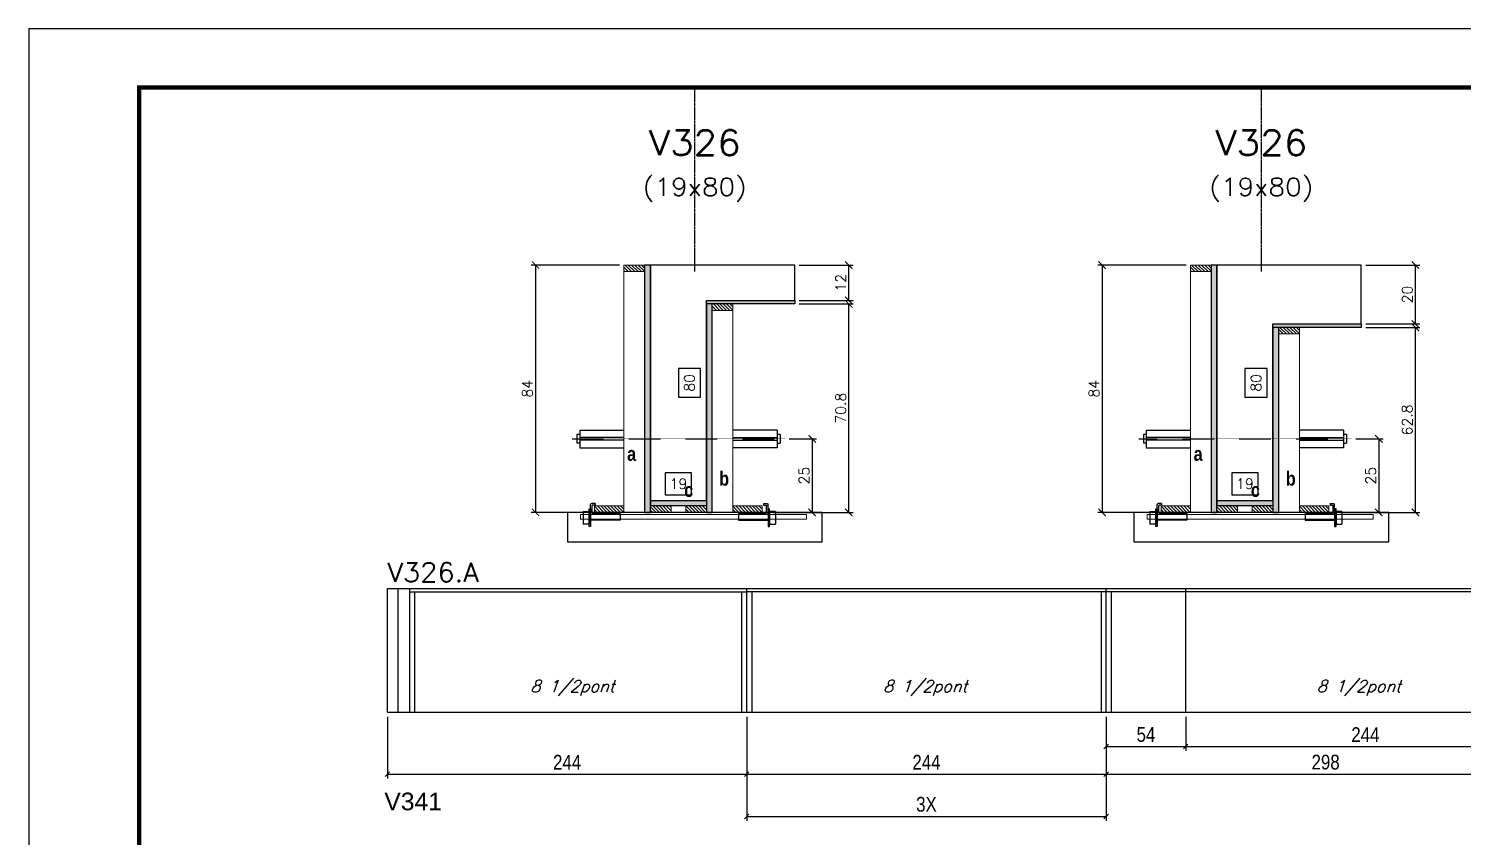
# Model space of a CAD drawing. Extents: x 137137 to 143418, y 10464 to 34486.
# Drawn here: x 141892 to 142866, y 17857 to 18406 of the extents above; entities that cross this region are included whole.
import ezdxf
from ezdxf.enums import TextEntityAlignment as Align

# ---------------------------------------------------------------- set-up
doc = ezdxf.new("R2010")
doc.units = 0
doc.linetypes.add('DASHED', pattern=[0.75, 0.5, -0.25])
doc.linetypes.add('HIDDEN', pattern=[0.375, 0.25, -0.125])
for name, color, linetype in [('5', 5, 'Continuous'), ('barrote', 251, 'Continuous'), ('COTA', 241, 'Continuous'), ('Cota Seção (2x)', 4, 'Continuous'), ('detalhes', 4, 'Continuous'), ('Painéis', 200, 'Continuous'), ('presilha', 1, 'Continuous'), ('SARR_2.2x7', 40, 'Continuous'), ('SARR_3.5x7', 81, 'Continuous'), ('TENSOR', 3, 'Continuous'), ('texto', 7, 'Continuous'), ('Texto de Titulo', 7, 'Continuous'), ('Texto Qtd Sarr', 242, 'Continuous')]:
    doc.layers.add(name, color=color, linetype=linetype)
for name, color, linetype, lineweight in [('CONCRETO', 251, 'Continuous', 25), ('Folhas', 255, 'Continuous', 9), ('Hachura', 251, 'Continuous', 9), ('Madeira', 126, 'Continuous', 18), ('SARRAFO DE PRESSAO', 251, 'DASHED', 9), ('SCO-___-LAJ', 2, 'Continuous', 0), ('Texto Seção', 7, 'Continuous', 15)]:
    doc.layers.add(name, color=color, linetype=linetype, lineweight=lineweight)
doc.layers.add('Laje_Perimetro', color=7, linetype='Continuous', plot=False)
doc.styles.add('COTA TECNICA', font='techl___.ttf', dxfattribs={"height": 10})
doc.styles.add('REGUA-120', font='ROMANS.shx', dxfattribs={"height": 15})
doc.styles.add('Romans', font='romans.shx')
doc.styles.get("Standard").update_dxf_attribs({"font": 'arial.ttf'})
doc.styles.add('TECNICA', font='techb___.ttf', dxfattribs={"height": 10})
doc.dimstyles.new('Cota Seção (2x)', dxfattribs={"dimtxt": 7, "dimasz": 5, "dimexe": 3, "dimexo": 3, "dimgap": 2, "dimtad": 3, "dimdec": 1, "dimlfac": 0.5, "dimzin": 12, "dimdsep": 46, "dimtxsty": 'Romans', "dimblk": 'ARCHTICK', "dimcen": 0, "dimclrd": 4, "dimclre": 4, "dimclrt": 1, "dimadec": 1, "dimazin": 3, "dimtfac": 1, "dimtdec": 1, "dimtmove": 0, "dimatfit": 3, "dimldrblk": 'OBLIQUE', "dimfxl": 1, "dimtolj": 1, "dimtzin": 12, "dimarcsym": 0})
doc.dimstyles.new('Cota Seção interna', dxfattribs={"dimtxt": 7, "dimasz": 6, "dimexe": 0.18, "dimexo": 2, "dimgap": -4, "dimtad": 3, "dimdec": 1, "dimlfac": 0.5, "dimzin": 12, "dimdsep": 46, "dimtxsty": 'Romans', "dimblk": 'ARCHTICK', "dimcen": 0.09, "dimse1": 1, "dimse2": 1, "dimsd1": 1, "dimsd2": 1, "dimclrd": 180, "dimclre": 5, "dimclrt": 1, "dimadec": 0, "dimazin": 3, "dimtfac": 1, "dimtdec": 1, "dimtofl": 0, "dimtmove": 0, "dimatfit": 3, "dimldrblk": 'ARCHTICK', "dimfxl": 1, "dimtolj": 1, "dimtzin": 0, "dimarcsym": 0})
doc.dimstyles.new('PAINEL', dxfattribs={"dimtxt": 10, "dimasz": 3, "dimexe": 3, "dimexo": 3, "dimgap": 3, "dimtad": 1, "dimdec": 1, "dimzin": 12, "dimdsep": 46, "dimtxsty": 'COTA TECNICA', "dimblk1": 'OBLIQUE', "dimblk2": 'OBLIQUE', "dimsah": 1, "dimcen": 0.9, "dimclrd": 4, "dimclre": 4, "dimclrt": 240, "dimadec": 1, "dimazin": 3, "dimtfac": 1, "dimtdec": 1, "dimtmove": 0, "dimatfit": 3, "dimfxl": 1, "dimtolj": 1, "dimtzin": 12, "dimarcsym": 0})

# ---------------------------------------------------------------- blocks, each defined once
blk = doc.blocks.new('9999999999')
at = {"layer": 'Folhas'}
blk.add_lwpolyline([(98138.98, 34190.21), (99623.98, 34190.21), (99623.98, 35240.21), (98138.98, 35240.21)], close=True, dxfattribs=at)
at = {"layer": 'Folhas', "color": 30, "const_width": 3}
blk.add_lwpolyline([(98213.98, 34230.21), (99583.98, 34230.21), (99583.98, 35200.21), (98213.98, 35200.21)], close=True, dxfattribs=at)
blk = doc.blocks.new('_Oblique')
at = {"color": 0, "linetype": 'ByBlock', "lineweight": -2}
blk.add_line((-0.5, -0.5), (0.5, 0.5), dxfattribs=at)
blk = doc.blocks.new('*D2259')
at = {"layer": 'COTA', "color": 4, "lineweight": -2, "ltscale": 25, "transparency": 16777216}
for p, q in [((142135.86, 17938.39), (142135.86, 17896.41)), ((142379.86, 17938.39), (142379.86, 17896.41)), ((142135.86, 17899.41), (142379.86, 17899.41))]:
    blk.add_line(p, q, dxfattribs=at)
at = {"layer": 'Defpoints', "color": 0, "ltscale": 25, "transparency": 16777216}
for p in [(142135.86, 17941.39), (142379.86, 17941.39), (142379.86, 17899.41)]:
    blk.add_point(p, dxfattribs=at)
at = {"layer": 'COTA', "color": 4, "lineweight": -2, "ltscale": 25, "transparency": 16777216, "xscale": 3, "yscale": 3, "zscale": 3, "rotation": 180}
blk.add_blockref('_Oblique', (142135.86, 17899.41), dxfattribs=at)
at = {"layer": 'COTA', "color": 4, "lineweight": -2, "ltscale": 25, "transparency": 16777216, "xscale": 3, "yscale": 3, "zscale": 3}
blk.add_blockref('_Oblique', (142379.86, 17899.41), dxfattribs=at)
at = {"layer": 'COTA', "color": 240, "ltscale": 25, "transparency": 16777216, "insert": (142257.86, 17907.49), "char_height": 10, "attachment_point": 5, "style": 'COTA TECNICA'}
blk.add_mtext('\\A1;244', dxfattribs=at)
blk = doc.blocks.new('*D2260')
at = {"layer": 'COTA', "color": 4, "lineweight": -2, "ltscale": 25, "transparency": 16777216}
for p, q in [((142379.86, 17938.39), (142379.86, 17896.41)), ((142623.86, 17938.39), (142623.86, 17896.41)), ((142379.86, 17899.41), (142623.86, 17899.41))]:
    blk.add_line(p, q, dxfattribs=at)
at = {"layer": 'Defpoints', "color": 0, "ltscale": 25, "transparency": 16777216}
for p in [(142379.86, 17941.39), (142623.86, 17941.39), (142623.86, 17899.41)]:
    blk.add_point(p, dxfattribs=at)
at = {"layer": 'COTA', "color": 4, "lineweight": -2, "ltscale": 25, "transparency": 16777216, "xscale": 3, "yscale": 3, "zscale": 3, "rotation": 180}
blk.add_blockref('_Oblique', (142379.86, 17899.41), dxfattribs=at)
at = {"layer": 'COTA', "color": 4, "lineweight": -2, "ltscale": 25, "transparency": 16777216, "xscale": 3, "yscale": 3, "zscale": 3}
blk.add_blockref('_Oblique', (142623.86, 17899.41), dxfattribs=at)
at = {"layer": 'COTA', "color": 240, "ltscale": 25, "transparency": 16777216, "insert": (142501.86, 17907.49), "char_height": 10, "attachment_point": 5, "style": 'COTA TECNICA'}
blk.add_mtext('\\A1;244', dxfattribs=at)
blk = doc.blocks.new('*D2229')
at = {"layer": 'COTA', "color": 4, "lineweight": -2, "ltscale": 25, "transparency": 16777216}
for p, q in [((142677.86, 17938.39), (142677.86, 17915.16)), ((142921.86, 17938.39), (142921.86, 17915.16)), ((142677.86, 17918.16), (142921.86, 17918.16))]:
    blk.add_line(p, q, dxfattribs=at)
at = {"layer": 'Defpoints', "color": 0, "ltscale": 25, "transparency": 16777216}
for p in [(142677.86, 17941.39), (142921.86, 17941.39), (142921.86, 17918.16)]:
    blk.add_point(p, dxfattribs=at)
at = {"layer": 'COTA', "color": 4, "lineweight": -2, "ltscale": 25, "transparency": 16777216, "xscale": 3, "yscale": 3, "zscale": 3, "rotation": 180}
blk.add_blockref('_Oblique', (142677.86, 17918.16), dxfattribs=at)
at = {"layer": 'COTA', "color": 4, "lineweight": -2, "ltscale": 25, "transparency": 16777216, "xscale": 3, "yscale": 3, "zscale": 3}
blk.add_blockref('_Oblique', (142921.86, 17918.16), dxfattribs=at)
at = {"layer": 'COTA', "color": 240, "ltscale": 25, "transparency": 16777216, "insert": (142799.86, 17926.24), "char_height": 10, "attachment_point": 5, "style": 'COTA TECNICA'}
blk.add_mtext('\\A1;244', dxfattribs=at)
blk = doc.blocks.new('*D2262')
at = {"layer": 'COTA', "color": 4, "lineweight": -2, "ltscale": 25, "transparency": 16777216}
for p, q in [((142623.86, 17938.39), (142623.86, 17915.16)), ((142677.86, 17938.39), (142677.86, 17915.16)), ((142623.86, 17918.16), (142677.86, 17918.16))]:
    blk.add_line(p, q, dxfattribs=at)
at = {"layer": 'Defpoints', "color": 0, "ltscale": 25, "transparency": 16777216}
for p in [(142623.86, 17941.39), (142677.86, 17941.39), (142677.86, 17918.16)]:
    blk.add_point(p, dxfattribs=at)
at = {"layer": 'COTA', "color": 4, "lineweight": -2, "ltscale": 25, "transparency": 16777216, "xscale": 3, "yscale": 3, "zscale": 3, "rotation": 180}
blk.add_blockref('_Oblique', (142623.86, 17918.16), dxfattribs=at)
at = {"layer": 'COTA', "color": 4, "lineweight": -2, "ltscale": 25, "transparency": 16777216, "xscale": 3, "yscale": 3, "zscale": 3}
blk.add_blockref('_Oblique', (142677.86, 17918.16), dxfattribs=at)
at = {"layer": 'COTA', "color": 240, "ltscale": 25, "transparency": 16777216, "insert": (142650.86, 17926.27), "char_height": 10, "attachment_point": 5, "style": 'COTA TECNICA'}
blk.add_mtext('\\A1;54', dxfattribs=at)
blk = doc.blocks.new('_ArchTick')
at = {"color": 0, "linetype": 'ByBlock', "const_width": 0.15}
blk.add_lwpolyline([(-0.5, -0.5), (0.5, 0.5)], dxfattribs=at)
blk = doc.blocks.new('*D2230')
at = {"layer": 'COTA', "color": 4, "lineweight": -2, "transparency": 16777216}
for p, q in [((142415.41, 18218.76), (142452.12, 18218.76)), ((142449.12, 18077.16), (142449.12, 18218.76)), ((142397.81, 18077.16), (142452.12, 18077.16))]:
    blk.add_line(p, q, dxfattribs=at)
at = {"layer": 'Defpoints', "color": 0, "transparency": 16777216}
for p in [(142412.41, 18218.76), (142449.12, 18218.76), (142394.81, 18077.16)]:
    blk.add_point(p, dxfattribs=at)
at = {"layer": 'COTA', "color": 4, "lineweight": -2, "transparency": 16777216, "xscale": 5, "yscale": 5, "zscale": 5}
for p, rotation in [((142449.12, 18218.76), 90), ((142449.12, 18077.16), 270)]:
    blk.add_blockref('_ArchTick', p, dxfattribs=dict(at, rotation=rotation))
at = {"layer": 'COTA', "color": 1, "transparency": 16777216, "insert": (142443.62, 18147.96), "char_height": 7, "attachment_point": 5, "rotation": 90, "style": 'Romans'}
blk.add_mtext('\\A1;70.8', dxfattribs=at)
blk = doc.blocks.new('*D2231')
at = {"layer": 'COTA', "color": 4, "lineweight": -2, "transparency": 16777216}
for p, q in [((142415.41, 18245.16), (142452.12, 18245.16)), ((142449.12, 18221.16), (142449.12, 18245.16)), ((142415.41, 18221.16), (142452.12, 18221.16))]:
    blk.add_line(p, q, dxfattribs=at)
at = {"layer": 'Defpoints', "color": 0, "transparency": 16777216}
for p in [(142412.41, 18245.16), (142449.12, 18245.16), (142412.41, 18221.16)]:
    blk.add_point(p, dxfattribs=at)
at = {"layer": 'COTA', "color": 4, "lineweight": -2, "transparency": 16777216, "xscale": 5, "yscale": 5, "zscale": 5}
for p, rotation in [((142449.12, 18245.16), 90), ((142449.12, 18221.16), 270)]:
    blk.add_blockref('_ArchTick', p, dxfattribs=dict(at, rotation=rotation))
at = {"layer": 'COTA', "color": 1, "transparency": 16777216, "insert": (142443.62, 18233.16), "char_height": 7, "attachment_point": 5, "rotation": 90, "style": 'Romans'}
blk.add_mtext('\\A1;12', dxfattribs=at)
blk = doc.blocks.new('*D2232')
at = {"layer": 'Cota Seção (2x)', "color": 180, "lineweight": -2, "transparency": 16777216}
for p, q in [((142348.41, 18174.83), (142333.41, 18174.83)), ((142333.41, 18174.83), (142333.41, 18155.49)), ((142348.41, 18155.49), (142348.41, 18174.83)), ((142333.41, 18155.49), (142348.41, 18155.49))]:
    blk.add_line(p, q, dxfattribs=at)
at = {"layer": 'Defpoints', "color": 0, "transparency": 16777216}
for p in [(142352.41, 18245.16), (142352.41, 18245.16), (142352.41, 18085.16)]:
    blk.add_point(p, dxfattribs=at)
at = {"layer": 'Cota Seção (2x)', "color": 1, "transparency": 16777216, "insert": (142340.91, 18165.16), "char_height": 7, "attachment_point": 5, "rotation": 90, "style": 'Romans'}
blk.add_mtext('\\A1;80', dxfattribs=at)
blk = doc.blocks.new('PRESILHA METÁLICA 1')
at = {"layer": 'presilha'}
for p, q in [((6, 15.5), (7.5, 15.5)), ((6, -2.5), (6, 15.5)), ((7.5, 10.6), (7.5, 19.9)), ((7.5, 15.5), (7.5, -2.5)), ((12, 21), (8.6, 21)), ((9, 11.6), (9, 18.9)), ((12, 19.5), (9.6, 19.5)), ((12, 21), (12, 19.5)), ((0, 13), (6, 13)), ((0, 13), (0, 0)), ((6, 0), (0, 0)), ((6, 13), (6, 0)), ((37.5, 4.1), (7.5, 4.1)), ((37.5, 11), (9.6, 11)), ((37.5, 11), (37.5, 4.1)), ((7.5, -2.5), (6, -2.5))]:
    blk.add_line(p, q, dxfattribs=at)
for centre, radius, start, end in [((8.6, 19.9), 1.14, 90, 180), ((9.6, 18.9), 0.57, 90, 180), ((9.6, 11.6), 0.57, 180, 270)]:
    blk.add_arc(centre, radius, start, end, dxfattribs=at)
blk = doc.blocks.new('*D2233')
at = {"layer": 'Cota Seção (2x)', "color": 180, "lineweight": -2, "transparency": 16777216}
for p, q in [((142342.41, 18104.16), (142324.41, 18104.16)), ((142324.41, 18104.16), (142324.41, 18089.16)), ((142342.41, 18089.16), (142342.41, 18104.16)), ((142324.41, 18089.16), (142342.41, 18089.16))]:
    blk.add_line(p, q, dxfattribs=at)
at = {"layer": 'Defpoints', "color": 0, "transparency": 16777216}
for p in [(142314.41, 18077.16), (142352.41, 18085.16), (142352.41, 18077.16)]:
    blk.add_point(p, dxfattribs=at)
at = {"layer": 'Cota Seção (2x)', "color": 1, "transparency": 16777216, "insert": (142333.41, 18096.66), "char_height": 7, "attachment_point": 5, "style": 'Romans'}
blk.add_mtext('\\A1;19', dxfattribs=at)
blk = doc.blocks.new('*D2234')
at = {"layer": 'COTA', "color": 4, "lineweight": -2, "transparency": 16777216}
for p, q in [((142293.41, 18245.16), (142233.43, 18245.16)), ((142236.43, 18245.16), (142236.43, 18077.16)), ((142293.41, 18077.16), (142233.43, 18077.16))]:
    blk.add_line(p, q, dxfattribs=at)
at = {"layer": 'Defpoints', "color": 0, "transparency": 16777216}
for p in [(142296.41, 18245.16), (142236.43, 18077.16), (142296.41, 18077.16)]:
    blk.add_point(p, dxfattribs=at)
at = {"layer": 'COTA', "color": 4, "lineweight": -2, "transparency": 16777216, "xscale": 5, "yscale": 5, "zscale": 5}
for p, rotation in [((142236.43, 18245.16), 90), ((142236.43, 18077.16), 270)]:
    blk.add_blockref('_ArchTick', p, dxfattribs=dict(at, rotation=rotation))
at = {"layer": 'COTA', "color": 1, "transparency": 16777216, "insert": (142230.93, 18161.16), "char_height": 7, "attachment_point": 5, "rotation": 90, "style": 'Romans'}
blk.add_mtext('\\A1;84', dxfattribs=at)
blk = doc.blocks.new('*D2235')
at = {"layer": 'COTA', "color": 4, "lineweight": -2, "transparency": 16777216}
for p, q in [((142408.71, 18127.13), (142427.26, 18127.13)), ((142424.26, 18127.13), (142424.26, 18077.16)), ((142408.71, 18077.16), (142427.26, 18077.16))]:
    blk.add_line(p, q, dxfattribs=at)
at = {"layer": 'Defpoints', "color": 0, "transparency": 16777216}
for p in [(142405.71, 18127.13), (142405.71, 18077.16), (142424.26, 18077.16)]:
    blk.add_point(p, dxfattribs=at)
at = {"layer": 'COTA', "color": 4, "lineweight": -2, "transparency": 16777216, "xscale": 5, "yscale": 5, "zscale": 5}
for p, rotation in [((142424.26, 18127.13), 90), ((142424.26, 18077.16), 270)]:
    blk.add_blockref('_ArchTick', p, dxfattribs=dict(at, rotation=rotation))
at = {"layer": 'COTA', "color": 1, "transparency": 16777216, "insert": (142418.76, 18102.15), "char_height": 7, "attachment_point": 5, "rotation": 90, "style": 'Romans'}
blk.add_mtext('\\A1;25', dxfattribs=at)
blk = doc.blocks.new('titulo1')
at = {"layer": 'Defpoints', "color": 252, "linetype": 'HIDDEN', "ltscale": 2}
blk.add_line((0, 0), (0, 125), dxfattribs=at)
at = {"layer": 'Defpoints', "style": 'Romans', "oblique": 15}
blk.add_attdef('FOLHA', text='', height=10, dxfattribs=at).set_placement((0, 15.58), align=Align.MIDDLE_CENTER)
at = {"layer": 'Texto Qtd Sarr', "color": 3, "style": 'Romans', "oblique": 15}
for tag, height, p in [('TITULO', 17, (0, 71.45)), ('SEÇÃO', 12, (0, 41.55))]:
    blk.add_attdef(tag, text='', height=height, dxfattribs=at).set_placement(p, align=Align.MIDDLE_CENTER)
blk = doc.blocks.new('*D2236')
at = {"layer": 'COTA', "color": 4, "lineweight": -2, "transparency": 16777216}
for p, q in [((142800.1, 18202.76), (142836.82, 18202.76)), ((142833.82, 18077.16), (142833.82, 18202.76)), ((142782.5, 18077.16), (142836.82, 18077.16))]:
    blk.add_line(p, q, dxfattribs=at)
at = {"layer": 'Defpoints', "color": 0, "transparency": 16777216}
for p in [(142797.1, 18202.76), (142833.82, 18202.76), (142779.5, 18077.16)]:
    blk.add_point(p, dxfattribs=at)
at = {"layer": 'COTA', "color": 4, "lineweight": -2, "transparency": 16777216, "xscale": 5, "yscale": 5, "zscale": 5}
for p, rotation in [((142833.82, 18202.76), 90), ((142833.82, 18077.16), 270)]:
    blk.add_blockref('_ArchTick', p, dxfattribs=dict(at, rotation=rotation))
at = {"layer": 'COTA', "color": 1, "transparency": 16777216, "insert": (142828.32, 18139.96), "char_height": 7, "attachment_point": 5, "rotation": 90, "style": 'Romans'}
blk.add_mtext('\\A1;62.8', dxfattribs=at)
blk = doc.blocks.new('*D2237')
at = {"layer": 'COTA', "color": 4, "lineweight": -2, "transparency": 16777216}
for p, q in [((142800.1, 18245.16), (142836.82, 18245.16)), ((142833.82, 18205.16), (142833.82, 18245.16)), ((142800.1, 18205.16), (142836.82, 18205.16))]:
    blk.add_line(p, q, dxfattribs=at)
at = {"layer": 'Defpoints', "color": 0, "transparency": 16777216}
for p in [(142797.1, 18245.16), (142833.82, 18245.16), (142797.1, 18205.16)]:
    blk.add_point(p, dxfattribs=at)
at = {"layer": 'COTA', "color": 4, "lineweight": -2, "transparency": 16777216, "xscale": 5, "yscale": 5, "zscale": 5}
for p, rotation in [((142833.82, 18245.16), 90), ((142833.82, 18205.16), 270)]:
    blk.add_blockref('_ArchTick', p, dxfattribs=dict(at, rotation=rotation))
at = {"layer": 'COTA', "color": 1, "transparency": 16777216, "insert": (142828.32, 18225.16), "char_height": 7, "attachment_point": 5, "rotation": 90, "style": 'Romans'}
blk.add_mtext('\\A1;20', dxfattribs=at)
blk = doc.blocks.new('*D2238')
at = {"layer": 'Cota Seção (2x)', "color": 180, "lineweight": -2, "transparency": 16777216}
for p, q in [((142733.1, 18174.83), (142718.1, 18174.83)), ((142718.1, 18174.83), (142718.1, 18155.49)), ((142733.1, 18155.49), (142733.1, 18174.83)), ((142718.1, 18155.49), (142733.1, 18155.49))]:
    blk.add_line(p, q, dxfattribs=at)
at = {"layer": 'Defpoints', "color": 0, "transparency": 16777216}
for p in [(142737.1, 18245.16), (142737.1, 18245.16), (142737.1, 18085.16)]:
    blk.add_point(p, dxfattribs=at)
at = {"layer": 'Cota Seção (2x)', "color": 1, "transparency": 16777216, "insert": (142725.6, 18165.16), "char_height": 7, "attachment_point": 5, "rotation": 90, "style": 'Romans'}
blk.add_mtext('\\A1;80', dxfattribs=at)
blk = doc.blocks.new('*D2239')
at = {"layer": 'Cota Seção (2x)', "color": 180, "lineweight": -2, "transparency": 16777216}
for p, q in [((142727.1, 18104.16), (142709.1, 18104.16)), ((142709.1, 18104.16), (142709.1, 18089.16)), ((142727.1, 18089.16), (142727.1, 18104.16)), ((142709.1, 18089.16), (142727.1, 18089.16))]:
    blk.add_line(p, q, dxfattribs=at)
at = {"layer": 'Defpoints', "color": 0, "transparency": 16777216}
for p in [(142699.1, 18077.16), (142737.1, 18085.16), (142737.1, 18077.16)]:
    blk.add_point(p, dxfattribs=at)
at = {"layer": 'Cota Seção (2x)', "color": 1, "transparency": 16777216, "insert": (142718.1, 18096.66), "char_height": 7, "attachment_point": 5, "style": 'Romans'}
blk.add_mtext('\\A1;19', dxfattribs=at)
blk = doc.blocks.new('*D2240')
at = {"layer": 'COTA', "color": 4, "lineweight": -2, "transparency": 16777216}
for p, q in [((142678.1, 18245.16), (142618.13, 18245.16)), ((142621.13, 18245.16), (142621.13, 18077.16)), ((142678.1, 18077.16), (142618.13, 18077.16))]:
    blk.add_line(p, q, dxfattribs=at)
at = {"layer": 'Defpoints', "color": 0, "transparency": 16777216}
for p in [(142681.1, 18245.16), (142621.13, 18077.16), (142681.1, 18077.16)]:
    blk.add_point(p, dxfattribs=at)
at = {"layer": 'COTA', "color": 4, "lineweight": -2, "transparency": 16777216, "xscale": 5, "yscale": 5, "zscale": 5}
for p, rotation in [((142621.13, 18245.16), 90), ((142621.13, 18077.16), 270)]:
    blk.add_blockref('_ArchTick', p, dxfattribs=dict(at, rotation=rotation))
at = {"layer": 'COTA', "color": 1, "transparency": 16777216, "insert": (142615.63, 18161.16), "char_height": 7, "attachment_point": 5, "rotation": 90, "style": 'Romans'}
blk.add_mtext('\\A1;84', dxfattribs=at)
blk = doc.blocks.new('*D2241')
at = {"layer": 'COTA', "color": 4, "lineweight": -2, "transparency": 16777216}
for p, q in [((142793.4, 18127.13), (142811.96, 18127.13)), ((142808.96, 18127.13), (142808.96, 18077.16)), ((142793.4, 18077.16), (142811.96, 18077.16))]:
    blk.add_line(p, q, dxfattribs=at)
at = {"layer": 'Defpoints', "color": 0, "transparency": 16777216}
for p in [(142790.4, 18127.13), (142790.4, 18077.16), (142808.96, 18077.16)]:
    blk.add_point(p, dxfattribs=at)
at = {"layer": 'COTA', "color": 4, "lineweight": -2, "transparency": 16777216, "xscale": 5, "yscale": 5, "zscale": 5}
for p, rotation in [((142808.96, 18127.13), 90), ((142808.96, 18077.16), 270)]:
    blk.add_blockref('_ArchTick', p, dxfattribs=dict(at, rotation=rotation))
at = {"layer": 'COTA', "color": 1, "transparency": 16777216, "insert": (142803.46, 18102.15), "char_height": 7, "attachment_point": 5, "rotation": 90, "style": 'Romans'}
blk.add_mtext('\\A1;25', dxfattribs=at)
blk = doc.blocks.new('*D2242')
at = {"layer": 'COTA', "color": 4, "lineweight": -2, "ltscale": 25, "transparency": 16777216}
for p, q in [((142379.86, 17938.39), (142379.86, 17867.66)), ((142623.86, 17938.39), (142623.86, 17867.66)), ((142379.86, 17870.66), (142623.86, 17870.66))]:
    blk.add_line(p, q, dxfattribs=at)
at = {"layer": 'Defpoints', "color": 0, "ltscale": 25, "transparency": 16777216}
for p in [(142379.86, 17941.39), (142623.86, 17941.39), (142623.86, 17870.66)]:
    blk.add_point(p, dxfattribs=at)
at = {"layer": 'COTA', "color": 4, "lineweight": -2, "ltscale": 25, "transparency": 16777216, "xscale": 3, "yscale": 3, "zscale": 3, "rotation": 180}
blk.add_blockref('_Oblique', (142379.86, 17870.66), dxfattribs=at)
at = {"layer": 'COTA', "color": 4, "lineweight": -2, "ltscale": 25, "transparency": 16777216, "xscale": 3, "yscale": 3, "zscale": 3}
blk.add_blockref('_Oblique', (142623.86, 17870.66), dxfattribs=at)
at = {"layer": 'COTA', "color": 240, "ltscale": 25, "transparency": 16777216, "insert": (142501.86, 17878.88), "char_height": 10, "attachment_point": 5, "style": 'COTA TECNICA'}
blk.add_mtext('\\A1;3X', dxfattribs=at)
blk = doc.blocks.new('*D2243')
at = {"layer": 'COTA', "color": 4, "lineweight": -2, "ltscale": 25, "transparency": 16777216}
for p, q in [((142623.86, 17938.39), (142623.86, 17896.41)), ((142921.86, 17938.39), (142921.86, 17896.41)), ((142623.86, 17899.41), (142921.86, 17899.41))]:
    blk.add_line(p, q, dxfattribs=at)
at = {"layer": 'Defpoints', "color": 0, "ltscale": 25, "transparency": 16777216}
for p in [(142623.86, 17941.39), (142921.86, 17941.39), (142921.86, 17899.41)]:
    blk.add_point(p, dxfattribs=at)
at = {"layer": 'COTA', "color": 4, "lineweight": -2, "ltscale": 25, "transparency": 16777216, "xscale": 3, "yscale": 3, "zscale": 3, "rotation": 180}
blk.add_blockref('_Oblique', (142623.86, 17899.41), dxfattribs=at)
at = {"layer": 'COTA', "color": 4, "lineweight": -2, "ltscale": 25, "transparency": 16777216, "xscale": 3, "yscale": 3, "zscale": 3}
blk.add_blockref('_Oblique', (142921.86, 17899.41), dxfattribs=at)
at = {"layer": 'COTA', "color": 240, "ltscale": 25, "transparency": 16777216, "insert": (142772.86, 17907.52), "char_height": 10, "attachment_point": 5, "style": 'COTA TECNICA'}
blk.add_mtext('\\A1;298', dxfattribs=at)

msp = doc.modelspace()

# ---------------------------------------------------------------- hatches: boundary and pattern name
at = {"layer": 'Hachura'}
h = msp.add_hatch(dxfattribs=at)
h.set_pattern_fill('ANSI31', color=256, scale=0.5, angle=270, style=0)
h.set_pattern_definition([(315, (165202.2259, 9937.5176), (1.12253202, 1.12253202), [])])
h.paths.add_polyline_path([(142296.41, 18240.76), (142296.41, 18245.16), (142310.41, 18245.16), (142310.41, 18240.76)])
h = msp.add_hatch(color=256, dxfattribs=at)
h.dxf.hatch_style = 1
h.paths.add_polyline_path([(142314.41, 18245.16), (142310.41, 18245.16), (142310.41, 18077.16), (142314.41, 18077.16)])
h = msp.add_hatch(dxfattribs=at)
h.set_pattern_fill('ANSI31', color=256, scale=0.5, angle=270, style=0)
h.set_pattern_definition([(315, (165586.9185, 9937.5176), (1.12253202, 1.12253202), [])])
h.paths.add_polyline_path([(142681.1, 18240.76), (142681.1, 18245.16), (142695.1, 18245.16), (142695.1, 18240.76)])
h = msp.add_hatch(color=256, dxfattribs=at)
h.dxf.hatch_style = 1
h.paths.add_polyline_path([(142699.1, 18245.16), (142695.1, 18245.16), (142695.1, 18077.16), (142699.1, 18077.16)])
h = msp.add_hatch(color=256, dxfattribs=at)
h.dxf.hatch_style = 1
h.paths.add_polyline_path([(142352.41, 18218.76), (142352.41, 18221.16), (142412.41, 18221.16), (142412.41, 18218.76)])
h = msp.add_hatch(color=256, dxfattribs=at)
h.dxf.hatch_style = 1
h.paths.add_polyline_path([(142356.41, 18218.76), (142352.41, 18218.76), (142352.41, 18077.16), (142356.41, 18077.16)])
h = msp.add_hatch(dxfattribs=at)
h.set_pattern_fill('ANSI31', color=256, scale=0.5, angle=270, style=0)
h.set_pattern_definition([(315, (165262.2259, 9911.1176), (1.12253202, 1.12253202), [])])
h.paths.add_polyline_path([(142356.41, 18214.36), (142356.41, 18218.76), (142370.41, 18218.76), (142370.41, 18214.36)])
h = msp.add_hatch(color=256, dxfattribs=at)
h.dxf.hatch_style = 1
h.paths.add_polyline_path([(142737.1, 18202.76), (142737.1, 18205.16), (142797.1, 18205.16), (142797.1, 18202.76)])
h = msp.add_hatch(color=256, dxfattribs=at)
h.dxf.hatch_style = 1
h.paths.add_polyline_path([(142741.1, 18202.76), (142737.1, 18202.76), (142737.1, 18077.16), (142741.1, 18077.16)])
h = msp.add_hatch(dxfattribs=at)
h.set_pattern_fill('ANSI31', color=256, scale=0.5, angle=270, style=0)
h.set_pattern_definition([(315, (165646.9185, 9895.1176), (1.12253202, 1.12253202), [])])
h.paths.add_polyline_path([(142741.1, 18198.36), (142741.1, 18202.76), (142755.1, 18202.76), (142755.1, 18198.36)])
h = msp.add_hatch(dxfattribs=at)
h.set_pattern_fill('ANSI31', color=256, scale=0.5, angle=270, style=0)
h.set_pattern_definition([(315, (165168.2259, 9847.5176), (1.12253202, 1.12253202), [])])
h.paths.add_polyline_path([(142296.41, 18077.16), (142296.41, 18081.56), (142276.41, 18081.56), (142276.41, 18077.16)])
h = msp.add_hatch(color=256, dxfattribs=at)
h.dxf.hatch_style = 1
h.paths.add_polyline_path([(142314.41, 18081.56), (142314.41, 18085.16), (142352.41, 18085.16), (142352.41, 18081.56)])
h = msp.add_hatch(dxfattribs=at)
h.set_pattern_fill('ANSI31', color=256, scale=0.5, angle=270, style=0)
h.set_pattern_definition([(315, (165271.028, 9847.5176), (1.12253202, 1.12253202), [])])
h.paths.add_polyline_path([(142314.41, 18077.16), (142314.41, 18081.56), (142328.41, 18081.56), (142328.41, 18077.16)])
h = msp.add_hatch(dxfattribs=at)
h.set_pattern_fill('ANSI31', color=256, scale=0.5, angle=270, style=0)
h.set_pattern_definition([(315, (165271.0259, 9847.5176), (1.12253202, 1.12253202), [])])
h.paths.add_polyline_path([(142352.41, 18077.16), (142352.41, 18081.56), (142338.41, 18081.56), (142338.41, 18077.16)])
h = msp.add_hatch(dxfattribs=at)
h.set_pattern_fill('ANSI31', color=256, scale=0.5, angle=270, style=0)
h.set_pattern_definition([(315, (165262.2259, 9847.5176), (1.12253202, 1.12253202), [])])
h.paths.add_polyline_path([(142390.41, 18077.16), (142390.41, 18081.56), (142370.41, 18081.56), (142370.41, 18077.16)])
h = msp.add_hatch(dxfattribs=at)
h.set_pattern_fill('ANSI31', color=256, scale=0.5, angle=270, style=0)
h.set_pattern_definition([(315, (165552.9185, 9847.5176), (1.12253202, 1.12253202), [])])
h.paths.add_polyline_path([(142681.1, 18077.16), (142681.1, 18081.56), (142661.1, 18081.56), (142661.1, 18077.16)])
h = msp.add_hatch(color=256, dxfattribs=at)
h.dxf.hatch_style = 1
h.paths.add_polyline_path([(142699.1, 18081.56), (142699.1, 18085.16), (142737.1, 18085.16), (142737.1, 18081.56)])
h = msp.add_hatch(dxfattribs=at)
h.set_pattern_fill('ANSI31', color=256, scale=0.5, angle=270, style=0)
h.set_pattern_definition([(315, (165655.7205, 9847.5176), (1.12253202, 1.12253202), [])])
h.paths.add_polyline_path([(142699.1, 18077.16), (142699.1, 18081.56), (142713.1, 18081.56), (142713.1, 18077.16)])
h = msp.add_hatch(dxfattribs=at)
h.set_pattern_fill('ANSI31', color=256, scale=0.5, angle=270, style=0)
h.set_pattern_definition([(315, (165655.7185, 9847.5176), (1.12253202, 1.12253202), [])])
h.paths.add_polyline_path([(142737.1, 18077.16), (142737.1, 18081.56), (142723.1, 18081.56), (142723.1, 18077.16)])
h = msp.add_hatch(dxfattribs=at)
h.set_pattern_fill('ANSI31', color=256, scale=0.5, angle=270, style=0)
h.set_pattern_definition([(315, (165646.9185, 9847.5176), (1.12253202, 1.12253202), [])])
h.paths.add_polyline_path([(142775.1, 18077.16), (142775.1, 18081.56), (142755.1, 18081.56), (142755.1, 18077.16)])

# ---------------------------------------------------------------- linework, layer by layer
at = {"ltscale": 3}
for p, q in [((142264.41, 18130.13), (142264.41, 18124.13)), ((142266.41, 18130.13), (142264.41, 18130.13)), ((142266.41, 18133.13), (142266.41, 18121.13)), ((142266.41, 18133.13), (142296.41, 18133.13)), ((142296.41, 18128.13), (142266.41, 18128.13)), ((142296.41, 18126.13), (142266.41, 18126.13)), ((142400.41, 18133.13), (142370.41, 18133.13)), ((142370.41, 18128.13), (142400.41, 18128.13)), ((142370.41, 18126.13), (142400.41, 18126.13)), ((142400.41, 18133.13), (142400.41, 18121.13)), ((142402.41, 18130.13), (142400.41, 18130.13)), ((142402.41, 18130.13), (142402.41, 18124.13)), ((142649.1, 18130.13), (142649.1, 18124.13)), ((142651.1, 18130.13), (142649.1, 18130.13)), ((142651.1, 18133.13), (142651.1, 18121.13)), ((142651.1, 18133.13), (142681.1, 18133.13)), ((142681.1, 18128.13), (142651.1, 18128.13)), ((142681.1, 18126.13), (142651.1, 18126.13)), ((142785.1, 18133.13), (142755.1, 18133.13)), ((142755.1, 18128.13), (142785.1, 18128.13)), ((142755.1, 18126.13), (142785.1, 18126.13)), ((142785.1, 18133.13), (142785.1, 18121.13)), ((142787.1, 18130.13), (142785.1, 18130.13)), ((142787.1, 18130.13), (142787.1, 18124.13)), ((142266.41, 18124.13), (142264.41, 18124.13)), ((142266.41, 18121.13), (142296.41, 18121.13)), ((142400.41, 18121.13), (142370.41, 18121.13)), ((142400.41, 18124.13), (142402.41, 18124.13)), ((142651.1, 18124.13), (142649.1, 18124.13)), ((142651.1, 18121.13), (142681.1, 18121.13)), ((142785.1, 18121.13), (142755.1, 18121.13)), ((142785.1, 18124.13), (142787.1, 18124.13))]:
    msp.add_line(p, q, dxfattribs=at)
at = {"layer": 'barrote'}
for points in [[(142258.04, 18057.16), (142431.01, 18057.16), (142431.01, 18077.16), (142258.04, 18077.16)], [(142642.73, 18057.16), (142815.7, 18057.16), (142815.7, 18077.16), (142642.73, 18077.16)]]:
    msp.add_lwpolyline(points, close=True, dxfattribs=at)
at = {"layer": 'CONCRETO'}
for points in [[(142352.41, 18221.16), (142412.41, 18221.16), (142412.41, 18245.16), (142352.41, 18245.16), (142352.41, 18245.16), (142314.41, 18245.16), (142314.41, 18081.56), (142314.41, 18081.56), (142314.41, 18085.16), (142352.41, 18085.16)], [(142737.1, 18205.16), (142797.1, 18205.16), (142797.1, 18245.16), (142737.1, 18245.16), (142737.1, 18245.16), (142699.1, 18245.16), (142699.1, 18081.56), (142699.1, 18081.56), (142699.1, 18085.16), (142737.1, 18085.16)]]:
    msp.add_lwpolyline(points, close=True, dxfattribs=at)
at = {"layer": 'Laje_Perimetro'}
msp.add_lwpolyline([(143377.29, 18405.72), (141892.29, 18405.72), (141892.29, 17355.72), (143377.29, 17355.72)], close=True, dxfattribs=at)
at = {"layer": 'Madeira'}
for points in [[(142296.41, 18240.76), (142296.41, 18245.16), (142310.41, 18245.16), (142310.41, 18240.76)], [(142296.41, 18245.16), (142310.41, 18245.16), (142310.41, 18077.16), (142296.41, 18077.16)], [(142681.1, 18240.76), (142681.1, 18245.16), (142695.1, 18245.16), (142695.1, 18240.76)], [(142681.1, 18245.16), (142695.1, 18245.16), (142695.1, 18077.16), (142681.1, 18077.16)], [(142356.41, 18214.36), (142356.41, 18218.76), (142370.41, 18218.76), (142370.41, 18214.36)], [(142356.41, 18218.76), (142370.41, 18218.76), (142370.41, 18077.16), (142356.41, 18077.16)], [(142741.1, 18198.36), (142741.1, 18202.76), (142755.1, 18202.76), (142755.1, 18198.36)], [(142741.1, 18202.76), (142755.1, 18202.76), (142755.1, 18077.16), (142741.1, 18077.16)], [(142296.41, 18077.16), (142296.41, 18081.56), (142276.41, 18081.56), (142276.41, 18077.16)], [(142314.41, 18077.16), (142314.41, 18081.56), (142328.41, 18081.56), (142328.41, 18077.16)], [(142352.41, 18077.16), (142352.41, 18081.56), (142338.41, 18081.56), (142338.41, 18077.16)], [(142390.41, 18077.16), (142390.41, 18081.56), (142370.41, 18081.56), (142370.41, 18077.16)], [(142681.1, 18077.16), (142681.1, 18081.56), (142661.1, 18081.56), (142661.1, 18077.16)], [(142699.1, 18077.16), (142699.1, 18081.56), (142713.1, 18081.56), (142713.1, 18077.16)], [(142737.1, 18077.16), (142737.1, 18081.56), (142723.1, 18081.56), (142723.1, 18077.16)], [(142775.1, 18077.16), (142775.1, 18081.56), (142755.1, 18081.56), (142755.1, 18077.16)]]:
    msp.add_lwpolyline(points, close=True, dxfattribs=at)
at = {"layer": 'Painéis'}
for p, q in [((142135.86, 18025.39), (142921.86, 18025.39)), ((142135.86, 17941.39), (142921.86, 17941.39))]:
    msp.add_line(p, q, dxfattribs=at)
at = {"layer": 'Painéis', "ltscale": 25}
for p, q in [((142135.86, 17941.39), (142135.86, 18025.39)), ((142379.86, 17941.39), (142379.86, 18025.39)), ((142623.86, 17941.39), (142623.86, 18025.39)), ((142677.86, 17941.39), (142677.86, 18025.39))]:
    msp.add_line(p, q, dxfattribs=at)
at = {"layer": 'Painéis'}
for points in [[(142314.41, 18245.16), (142310.41, 18245.16), (142310.41, 18077.16), (142314.41, 18077.16)], [(142699.1, 18245.16), (142695.1, 18245.16), (142695.1, 18077.16), (142699.1, 18077.16)], [(142352.41, 18218.76), (142352.41, 18221.16), (142412.41, 18221.16), (142412.41, 18218.76)], [(142356.41, 18218.76), (142352.41, 18218.76), (142352.41, 18077.16), (142356.41, 18077.16)], [(142737.1, 18202.76), (142737.1, 18205.16), (142797.1, 18205.16), (142797.1, 18202.76)], [(142741.1, 18202.76), (142737.1, 18202.76), (142737.1, 18077.16), (142741.1, 18077.16)], [(142314.41, 18081.56), (142314.41, 18085.16), (142352.41, 18085.16), (142352.41, 18081.56)], [(142699.1, 18081.56), (142699.1, 18085.16), (142737.1, 18085.16), (142737.1, 18081.56)]]:
    msp.add_lwpolyline(points, close=True, dxfattribs=at)
at = {"layer": 'SARR_2.2x7', "linetype": 'Continuous'}
for p, q in [((142142.86, 18025.39), (142142.86, 17941.39)), ((142150.86, 18023.19), (142379.86, 18023.19)), ((142623.86, 18023.19), (142379.86, 18023.19)), ((142906.86, 18023.19), (142623.86, 18023.19))]:
    msp.add_line(p, q, dxfattribs=at)
at = {"layer": 'SARR_3.5x7'}
for p, q in [((142150.86, 18025.39), (142150.86, 17941.39)), ((142154.36, 18023.19), (142154.36, 17941.39)), ((142376.36, 18023.19), (142376.36, 17941.39)), ((142383.36, 18023.19), (142383.36, 17941.39)), ((142620.36, 18023.19), (142620.36, 17941.39)), ((142627.36, 18023.19), (142627.36, 17941.39))]:
    msp.add_line(p, q, dxfattribs=at)
at = {"layer": 'SCO-___-LAJ', "color": 1}
for points in [[(142267.04, 18075.83), (142420.35, 18075.83), (142420.35, 18072.63), (142267.04, 18072.63)], [(142651.74, 18075.83), (142805.04, 18075.83), (142805.04, 18072.63), (142651.74, 18072.63)]]:
    msp.add_lwpolyline(points, close=True, dxfattribs=at)
at = {"layer": 'TENSOR', "linetype": 'HIDDEN', "ltscale": 0.5}
for p, q in [((142261.41, 18127.13), (142405.71, 18127.13)), ((142646.1, 18127.13), (142790.4, 18127.13))]:
    msp.add_line(p, q, dxfattribs=at)

# ---------------------------------------------------------------- block references
at = {"layer": 'presilha', "yscale": 0.6666666666666666, "zscale": 0.6666666666666666}
for p, xscale in [((142268.83, 18069.19), 0.6666666666666666), ((142399.27, 18069.19), -0.6666666666666666), ((142653.52, 18069.19), 0.6666666666666666), ((142783.97, 18069.19), -0.6666666666666666)]:
    msp.add_blockref('PRESILHA METÁLICA 1', p, dxfattribs=dict(at, xscale=xscale))
at = {"layer": 'SARRAFO DE PRESSAO', "color": 6, "linetype": 'ByBlock'}
msp.add_blockref('9999999999', (43753.31, -16834.48), dxfattribs=at)
at = {"layer": 'Texto Seção'}
ref = msp.add_blockref('titulo1', (142344.53, 18240.72), dxfattribs=at)
ref.add_attrib('TITULO', 'V326', dxfattribs={"layer": 'Texto de Titulo', "color": 7, "height": 17, "style": 'Romans', "width": 1.1}).set_placement((142344.53, 18328.22), align=Align.MIDDLE_CENTER)
ref.add_attrib('SEÇÃO', '(19x80)', dxfattribs={"layer": 'Texto de Titulo', "color": 7, "height": 12, "style": 'Romans', "width": 1.1}).set_placement((142344.53, 18298.22), align=Align.MIDDLE_CENTER)
ref = msp.add_blockref('titulo1', (142729.22, 18240.72), dxfattribs=at)
ref.add_attrib('TITULO', 'V326', dxfattribs={"layer": 'Texto de Titulo', "color": 7, "height": 17, "style": 'Romans', "width": 1.1}).set_placement((142729.22, 18328.22), align=Align.MIDDLE_CENTER)
ref.add_attrib('SEÇÃO', '(19x80)', dxfattribs={"layer": 'Texto de Titulo', "color": 7, "height": 12, "style": 'Romans', "width": 1.1}).set_placement((142729.22, 18298.22), align=Align.MIDDLE_CENTER)

# ---------------------------------------------------------------- texts
at = {"layer": '5', "linetype": 'Continuous'}
msp.add_text('V341', height=12, rotation=0.00004, dxfattribs=at).set_placement((142133.77, 17874.87))
at = {"layer": 'detalhes', "style": 'TECNICA'}
for s, p in [('a', (142298.58, 18112.19)), ('a', (142683.27, 18112.19)), ('b', (142361.12, 18095.35)), ('b', (142745.81, 18095.35)), ('c', (142337.38, 18087.66)), ('c', (142722.08, 18087.66))]:
    msp.add_text(s, height=9.6, dxfattribs=at).set_placement(p)
at = {"layer": 'texto', "color": 2, "char_height": 8, "attachment_point": 5, "style": 'Romans'}
for insert in [(142261.47, 17957.84), (142500.96, 17957.84), (142795.39, 17957.84)]:
    msp.add_mtext('{\\Q19;\\C256;8 1/2pont}', dxfattribs=dict(at, insert=insert))
at = {"layer": 'Texto Seção', "style": 'REGUA-120', "width": 1.05}
msp.add_text('V326.A', height=13, dxfattribs=at).set_placement((142135.84, 18030))

# ---------------------------------------------------------------- dimensions: what is measured, and where the dimension line sits
at = {"layer": 'COTA'}
for base, p1, p2, picture, middle in [((142236.43, 18077.16), (142296.41, 18245.16), (142296.41, 18077.16), '*D2234', (142230.93, 18161.16)), ((142449.12, 18245.16), (142412.41, 18221.16), (142412.41, 18245.16), '*D2231', (142443.62, 18233.16)), ((142621.13, 18077.16), (142681.1, 18245.16), (142681.1, 18077.16), '*D2240', (142615.63, 18161.16)), ((142833.82, 18245.16), (142797.1, 18205.16), (142797.1, 18245.16), '*D2237', (142828.32, 18225.16)), ((142449.12, 18218.76), (142394.81, 18077.16), (142412.41, 18218.76), '*D2230', (142443.62, 18147.96)), ((142833.82, 18202.76), (142779.5, 18077.16), (142797.1, 18202.76), '*D2236', (142828.32, 18139.96)), ((142424.26, 18077.16), (142405.71, 18127.13), (142405.71, 18077.16), '*D2235', (142418.76, 18102.15)), ((142808.96, 18077.16), (142790.4, 18127.13), (142790.4, 18077.16), '*D2241', (142803.46, 18102.15))]:
    dim = msp.add_linear_dim(base=base, p1=p1, p2=p2, angle=90, dimstyle='Cota Seção (2x)', dxfattribs=at)
    dim.commit()
    dim.dimension.update_dxf_attribs({"geometry": picture, "text_midpoint": middle})
at = {"layer": 'COTA', "ltscale": 25}
for base, p1, p2, picture, middle in [((142379.86, 17899.41), (142135.86, 17941.39), (142379.86, 17941.39), '*D2259', (142257.86, 17907.49)), ((142623.86, 17899.41), (142379.86, 17941.39), (142623.86, 17941.39), '*D2260', (142501.86, 17907.49)), ((142677.86, 17918.16), (142623.86, 17941.39), (142677.86, 17941.39), '*D2262', (142650.86, 17926.27)), ((142921.86, 17899.41), (142623.86, 17941.39), (142921.86, 17941.39), '*D2243', (142772.86, 17907.52)), ((142921.86, 17918.16), (142677.86, 17941.39), (142921.86, 17941.39), '*D2229', (142799.86, 17926.24))]:
    dim = msp.add_linear_dim(base=base, p1=p1, p2=p2, dimstyle='PAINEL', dxfattribs=at)
    dim.commit()
    dim.dimension.update_dxf_attribs({"geometry": picture, "text_midpoint": middle})
dim = msp.add_linear_dim(base=(142623.86, 17870.66), p1=(142379.86, 17941.39), p2=(142623.86, 17941.39), text='3X', dimstyle='PAINEL', dxfattribs=at)
dim.commit()
dim.dimension.update_dxf_attribs({"geometry": '*D2242', "text_midpoint": (142501.86, 17878.88)})
at = {"layer": 'Cota Seção (2x)'}
for base, p1, p2, picture, middle in [((142352.41, 18245.16), (142352.41, 18085.16), (142352.41, 18245.16), '*D2232', (142340.91, 18165.16)), ((142737.1, 18245.16), (142737.1, 18085.16), (142737.1, 18245.16), '*D2238', (142725.6, 18165.16))]:
    dim = msp.add_linear_dim(base=base, p1=p1, p2=p2, angle=90, dimstyle='Cota Seção interna', dxfattribs=at)
    dim.commit()
    dim.dimension.update_dxf_attribs({"geometry": picture, "text_midpoint": middle})
for base, p1, p2, picture, middle in [((142352.41, 18085.16), (142314.41, 18077.16), (142352.41, 18077.16), '*D2233', (142333.41, 18096.66)), ((142737.1, 18085.16), (142699.1, 18077.16), (142737.1, 18077.16), '*D2239', (142718.1, 18096.66))]:
    dim = msp.add_linear_dim(base=base, p1=p1, p2=p2, dimstyle='Cota Seção interna', dxfattribs=at)
    dim.commit()
    dim.dimension.update_dxf_attribs({"geometry": picture, "text_midpoint": middle})

doc.saveas('drawing.dxf')
